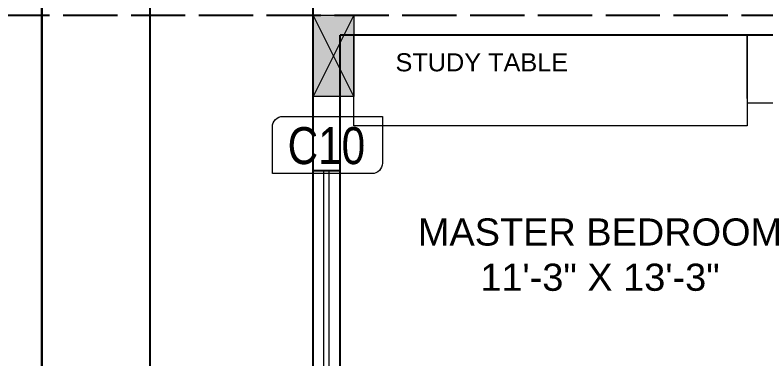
# Model space of a CAD drawing. Header units: inches. Extents: x -9010 to 68966, y 35237 to 36644.
# Drawn here: x -8831.2 to -8665.1, y 35565.4 to 35641.4 of the extents above; entities that cross this region are included whole.
import ezdxf

# ---------------------------------------------------------------- set-up
doc = ezdxf.new("R2010")
doc.units = ezdxf.units.IN
doc.linetypes.add('ACAD_ISO02W100', pattern=[15, 12, -3])
for name, color, linetype, lineweight in [('0Y-DIM', 54, 'Continuous', 25), ('0Y-TEXT', 96, 'Continuous', 5), ('0Y-WALLS', 23, 'Continuous', 25), ('0Y-WINDOWS', 140, 'Continuous', 13), ('CE-TEXT', 7, 'Continuous', 0), ('COL NO', 7, 'Continuous', 0), ('Column', 240, 'Continuous', 9), ('COLUMN HATCH', 252, 'Continuous', 5), ('WALL', 6, 'Continuous', 20)]:
    doc.layers.add(name, color=color, linetype=linetype, lineweight=lineweight)
doc.layers.add('0Y-FURNITURE', color=7, linetype='Continuous', lineweight=9, true_color=0x454545)
doc.styles.get("Standard").update_dxf_attribs({"font": 'arial.ttf'})
doc.styles.add('stylus bt', font='swissck.ttf')

# ---------------------------------------------------------------- blocks, each defined once
blk = doc.blocks.new('dsda')
at = {"layer": 'COLUMN HATCH', "true_color": 0xb3b3b3, "transparency": 33554549}
h = blk.add_hatch(color=253, dxfattribs=at)
h.dxf.hatch_style = 1
h.paths.add_polyline_path([(82546.37, -2802.43), (82528.37, -2802.43), (82537.37, -2806.93)])
h.paths.add_polyline_path([(82528.37, -2802.43), (82528.37, -2811.43), (82537.37, -2806.93)])
h.paths.add_polyline_path([(82537.37, -2806.93), (82528.37, -2811.43), (82546.37, -2811.43)])
h.paths.add_polyline_path([(82546.37, -2802.43), (82537.37, -2806.93), (82546.37, -2811.43)])
at = {"layer": 'Column'}
for p, q in [((82528.37, -2802.43), (82546.37, -2811.43)), ((82546.37, -2802.43), (82528.37, -2811.43))]:
    blk.add_line(p, q, dxfattribs=at)
blk.add_lwpolyline([(82528.37, -2802.43), (82546.37, -2802.43), (82546.37, -2811.43), (82528.37, -2811.43)], close=True, dxfattribs=at)
blk = doc.blocks.new('A$C2d08eea1')
at = {"layer": '0Y-FURNITURE', "color": 8}
for p, q in [((96, 151.09), (96, 165.09)), ((193, 150.09), (96, 150.09))]:
    blk.add_line(p, q, dxfattribs=at)
blk.add_lwpolyline([(96, 145.09), (9, 145.09), (9, 165.09), (96, 165.09)], close=True, dxfattribs=at)
at = {"layer": '0Y-WALLS', "color": 8}
for p, q in [((0, 135.09), (0, 271.09)), ((287.5, 165.09), (6, 165.09)), ((6, 135.09), (6, 165.09)), ((0, 0.09), (0, 135.09)), ((6, 135.09), (0, 135.09)), ((6, 6.09), (6, 135.09))]:
    blk.add_line(p, q, dxfattribs=at)
at = {"layer": '0Y-WINDOWS', "color": 8}
for points in [[(0, 39.09), (6, 39.09), (6, 135.09), (0, 135.09)], [(2.31, 39.09), (3.57, 39.09), (3.57, 135.09), (2.31, 135.09)]]:
    blk.add_lwpolyline(points, close=True, dxfattribs=at)
at = {"layer": '0Y-TEXT', "color": 8, "attachment_point": 1}
for s, width, insert, char_height in [('\\pxqc;STUDY TABLE', 45.648, (14.48, 161.11), 4), ('\\pxqc;MASTER BEDROOM\\P11\'-3" X 13\'-3"', 91.5239, (17.68, 124.6), 6)]:
    blk.add_mtext_dynamic_manual_height_columns(s, width=width, gutter_width=12.5, heights=[0], dxfattribs=dict(at, insert=insert, char_height=char_height))

msp = doc.modelspace()

# ---------------------------------------------------------------- linework, layer by layer
at = {"linetype": 'ACAD_ISO02W100'}
for p, q in [((-8765.22, 35410.17), (-8765.22, 35996.51)), ((-8865.51, 35641.38), (-8086.36, 35641.38))]:
    msp.add_line(p, q, dxfattribs=at)
msp.add_lwpolyline([(-8801.24, 35799.95), (-8256.22, 35799.95), (-8256.24, 35471.95), (-8801.24, 35471.95)], close=True)
at = {"layer": '0Y-DIM', "color": 18, "lineweight": 30, "true_color": 0x000000}
msp.add_lwpolyline([(-8765.23, 35471.88), (-8825.23, 35471.88), (-8825.22, 35919.88), (-8196.22, 35919.88), (-8196.23, 35471.88), (-8747.23, 35471.88)], dxfattribs=at)
at = {"layer": 'COL NO'}
msp.add_lwpolyline([(-8752.2, 35606.37), (-8774.23, 35606.37), (-8774.23, 35616.71, -0.414214), (-8771.94, 35619), (-8749.91, 35619), (-8749.91, 35608.66, -0.414214)], format="xyb", close=True, dxfattribs=at)

# ---------------------------------------------------------------- block references
at = {"layer": '0Y-FURNITURE'}
msp.add_blockref('A$C2d08eea1', (-8765.22, 35471.86), dxfattribs=at)
at = {"layer": 'WALL', "rotation": 269.9995044211945}
msp.add_blockref('dsda', (-5953.08, 118169.73), dxfattribs=at)

# ---------------------------------------------------------------- texts
at = {"layer": 'CE-TEXT', "ltscale": 0.3, "style": 'stylus bt'}
msp.add_text('C10', height=8.165, rotation=359.9995, dxfattribs=at).set_placement((-8770.87, 35608.47))

doc.saveas('drawing.dxf')
